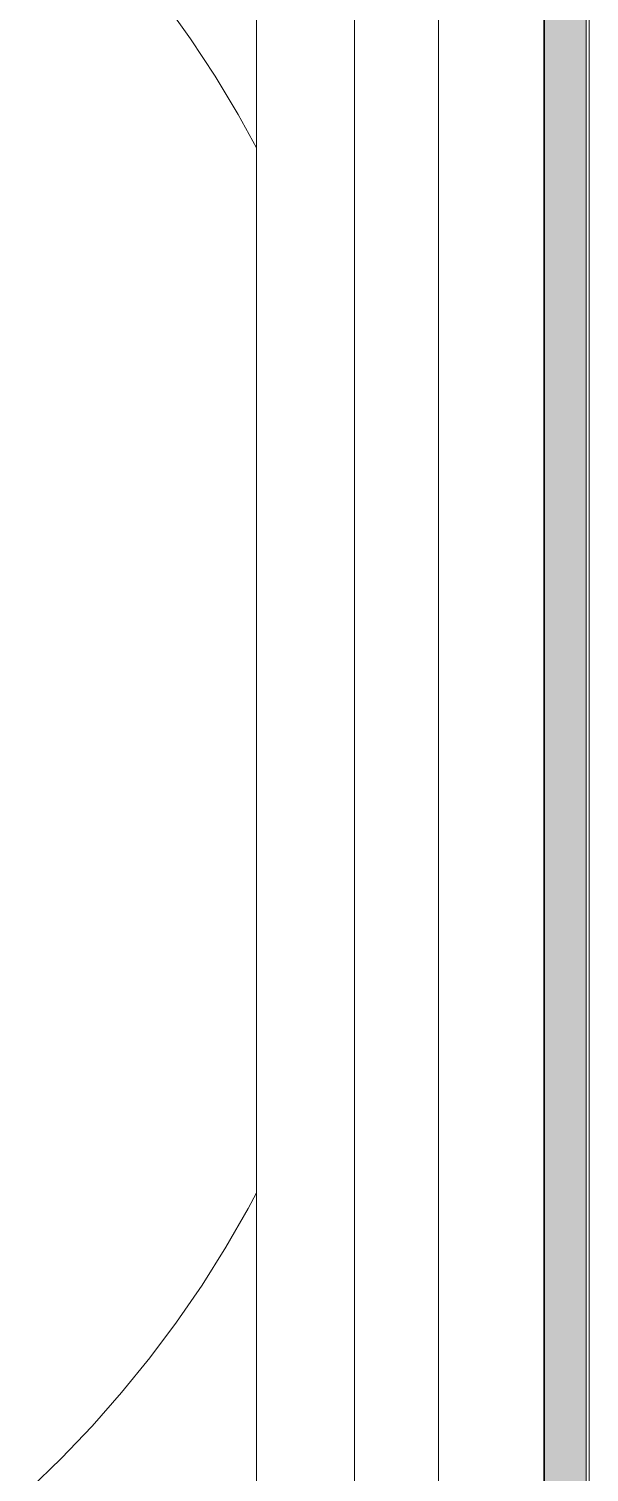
# Model space of a CAD drawing. Header units: millimetres. Extents: x 155920 to 295199, y -4084 to 97293.
# Drawn here: x 227701 to 227901, y 31020 to 31536 of the extents above; entities that cross this region are included whole.
import ezdxf

# ---------------------------------------------------------------- set-up
doc = ezdxf.new("R2010")
doc.units = ezdxf.units.MM
doc.header["$MEASUREMENT"] = 0
for name, color, linetype, lineweight in [('A-WALL', 7, 'CONTINUOUS', 9), ('A-WALL-PATT', 7, 'CONTINUOUS', 25), ('I-FURN', 8, 'CONTINUOUS', 9), ('I-WALL', 7, 'CONTINUOUS', 9)]:
    doc.layers.add(name, color=color, linetype=linetype, lineweight=lineweight)

msp = doc.modelspace()

# ---------------------------------------------------------------- hatches: boundary and pattern name
at = {"layer": 'A-WALL-PATT', "lineweight": 5}
msp.add_hatch(color=256, dxfattribs=at).paths.add_polyline_path([(227884.93, 29907.33), (227899.93, 29907.33), (227899.93, 34245.33), (227884.93, 34245.33), (227884.93, 30361.42)], flags=0)

# ---------------------------------------------------------------- linework, layer by layer
at = {"layer": 'A-WALL'}
for p, q in [((227899.93, 34245.33), (227899.93, 29907.33)), ((227900.93, 34245.33), (227900.93, 29907.33))]:
    msp.add_line(p, q, dxfattribs=at)
at = {"layer": 'I-FURN'}
for p, q in [((227782.11, 32484.9), (227782.11, 30084.9)), ((227817.11, 30084.9), (227817.11, 32484.9)), ((227817.11, 30084.9), (227817.11, 32484.9)), ((227847.11, 32484.9), (227847.11, 30084.9)), ((227758.61, 31532.71), (227749.31, 31545.73)), ((227767.37, 31519.33), (227758.61, 31532.71)), ((227775.6, 31505.61), (227767.37, 31519.33)), ((227782.11, 31493.69), (227775.6, 31505.61)), ((227779.2, 31114.53), (227782.11, 31120.1)), ((227771.23, 31100.65), (227779.2, 31114.53)), ((227762.71, 31087.11), (227771.23, 31100.65)), ((227753.65, 31073.92), (227762.71, 31087.11)), ((227744.08, 31061.11), (227753.65, 31073.92)), ((227734, 31048.68), (227744.08, 31061.11)), ((227723.43, 31036.67), (227734, 31048.68)), ((227712.39, 31025.09), (227723.43, 31036.67)), ((227700.89, 31013.96), (227712.39, 31025.09))]:
    msp.add_line(p, q, dxfattribs=at)
at = {"layer": 'I-WALL', "lineweight": 30}
msp.add_line((227884.93, 34245.33), (227884.93, 29907.33), dxfattribs=at)

doc.saveas('drawing.dxf')
